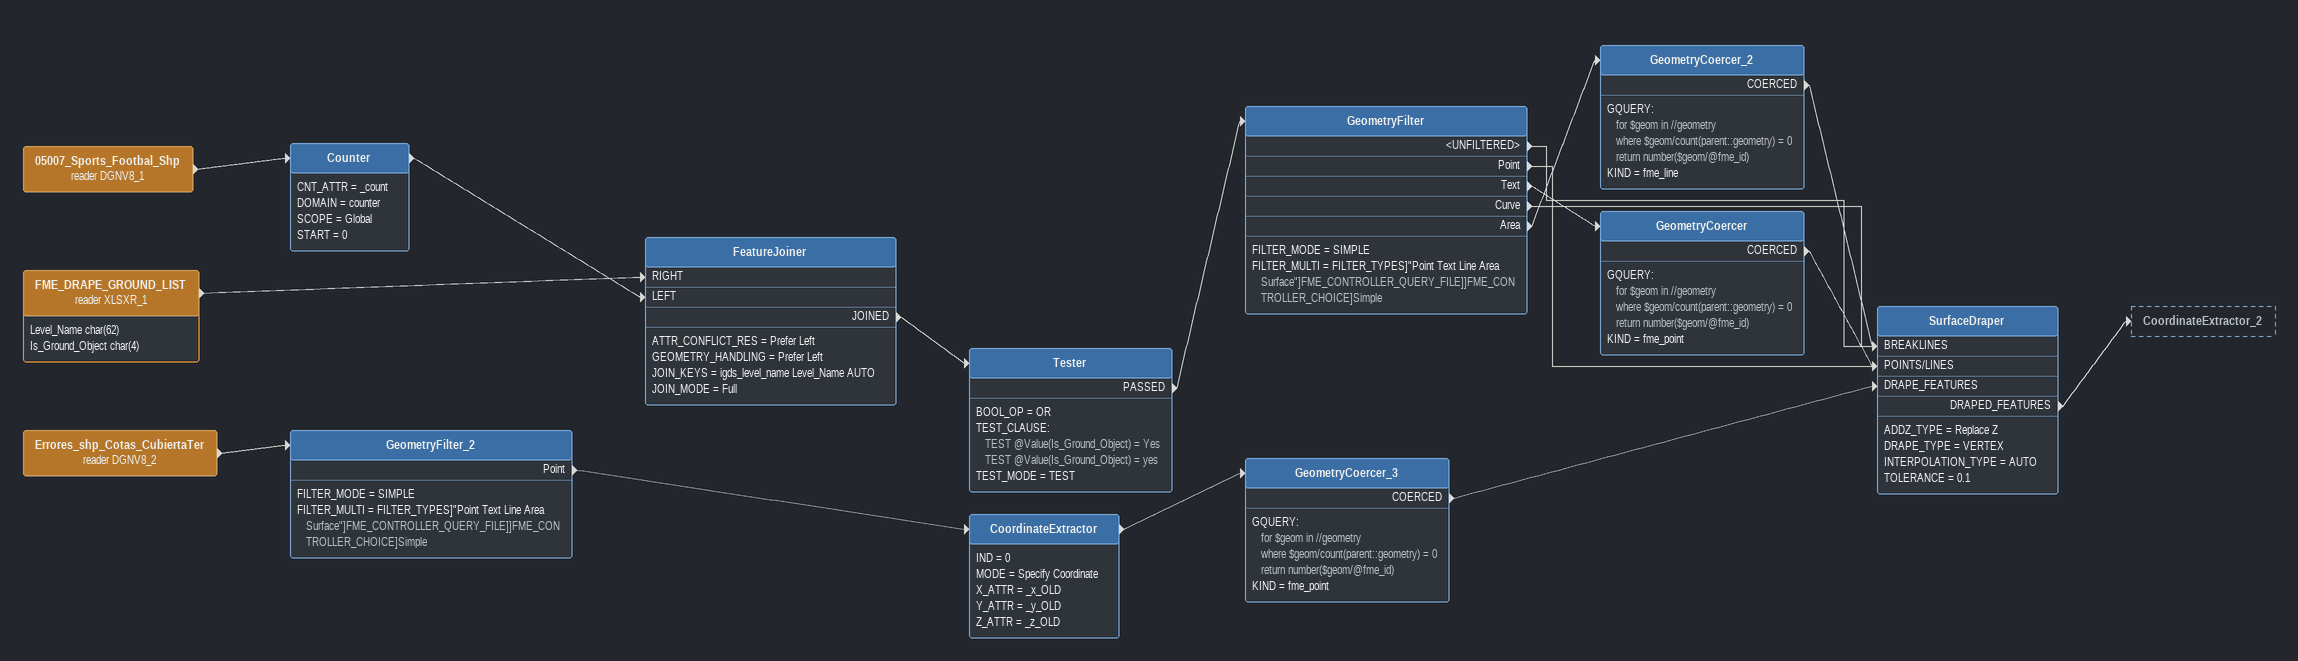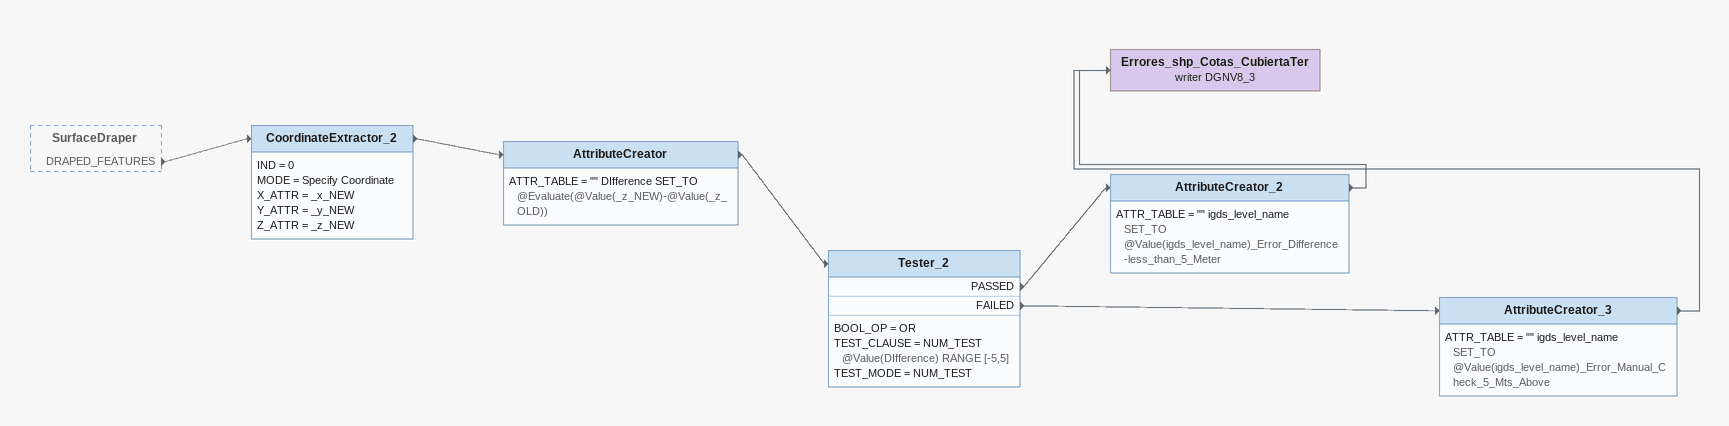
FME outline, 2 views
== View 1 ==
05007_Sports_Footbal_Shp (reader DGNV8_1)
    -> Counter
Counter
    CNT_ATTR = _count
    DOMAIN = counter
    SCOPE = Global
    START = 0
    -> FeatureJoiner [LEFT]
FME_DRAPE_GROUND_LIST (reader XLSXR_1)
    attributes: Level_Name char(62), Is_Ground_Object char(4)
    -> FeatureJoiner [RIGHT]
FeatureJoiner
    ATTR_CONFLICT_RES = Prefer Left
    GEOMETRY_HANDLING = Prefer Left
    JOIN_KEYS = igds_level_name Level_Name AUTO
    JOIN_MODE = Full
    JOINED -> Tester
Tester
    BOOL_OP = OR
    TEST_CLAUSE:
      TEST @Value(Is_Ground_Object) = Yes
      TEST @Value(Is_Ground_Object) = yes
    TEST_MODE = TEST
    PASSED -> GeometryFilter
GeometryFilter
    FILTER_MODE = SIMPLE
    FILTER_MULTI = FILTER_TYPES]"Point Text Line Area Surface"]FME_CONTROLLER_QUERY_FILE]]FME_CONTROLLER_CHOICE]Simple
    <UNFILTERED> -> SurfaceDraper [BREAKLINES]
    Point -> SurfaceDraper [POINTS/LINES]
    Text -> GeometryCoercer
    Curve -> SurfaceDraper [BREAKLINES]
    Area -> GeometryCoercer_2
GeometryCoercer_2
    GQUERY:
      for $geom in //geometry
      where $geom/count(parent::geometry) = 0
      return number($geom/@fme_id)
    KIND = fme_line
    COERCED -> SurfaceDraper [BREAKLINES]
GeometryCoercer
    GQUERY:
      for $geom in //geometry
      where $geom/count(parent::geometry) = 0
      return number($geom/@fme_id)
    KIND = fme_point
    COERCED -> SurfaceDraper [POINTS/LINES]
Errores_shp_Cotas_CubiertaTer (reader DGNV8_2)
    -> GeometryFilter_2
GeometryFilter_2
    FILTER_MODE = SIMPLE
    FILTER_MULTI = FILTER_TYPES]"Point Text Line Area Surface"]FME_CONTROLLER_QUERY_FILE]]FME_CONTROLLER_CHOICE]Simple
    Point -> CoordinateExtractor
CoordinateExtractor
    IND = 0
    MODE = Specify Coordinate
    X_ATTR = _x_OLD
    Y_ATTR = _y_OLD
    Z_ATTR = _z_OLD
    -> GeometryCoercer_3
GeometryCoercer_3
    GQUERY:
      for $geom in //geometry
      where $geom/count(parent::geometry) = 0
      return number($geom/@fme_id)
    KIND = fme_point
    COERCED -> SurfaceDraper [DRAPE_FEATURES]
SurfaceDraper
    ADDZ_TYPE = Replace Z
    DRAPE_TYPE = VERTEX
    INTERPOLATION_TYPE = AUTO
    TOLERANCE = 0.1
    DRAPED_FEATURES -> CoordinateExtractor_2

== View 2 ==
SurfaceDraper [outside]
    DRAPED_FEATURES -> CoordinateExtractor_2
CoordinateExtractor_2
    IND = 0
    MODE = Specify Coordinate
    X_ATTR = _x_NEW
    Y_ATTR = _y_NEW
    Z_ATTR = _z_NEW
    -> AttributeCreator
AttributeCreator
    ATTR_TABLE = "" DIfference SET_TO @Evaluate(@Value(_z_NEW)-@Value(_z_OLD))
    -> Tester_2
Tester_2
    BOOL_OP = OR
    TEST_CLAUSE = NUM_TEST @Value(DIfference) RANGE [-5,5]
    TEST_MODE = NUM_TEST
    PASSED -> AttributeCreator_2
    FAILED -> AttributeCreator_3
AttributeCreator_2
    ATTR_TABLE = "" igds_level_name SET_TO @Value(igds_level_name)_Error_Difference-less_than_5_Meter
    -> Errores_shp_Cotas_CubiertaTer (writer DGNV8_3)
AttributeCreator_3
    ATTR_TABLE = "" igds_level_name SET_TO @Value(igds_level_name)_Error_Manual_Check_5_Mts_Above
    -> Errores_shp_Cotas_CubiertaTer (writer DGNV8_3)
Errores_shp_Cotas_CubiertaTer (writer DGNV8_3)
